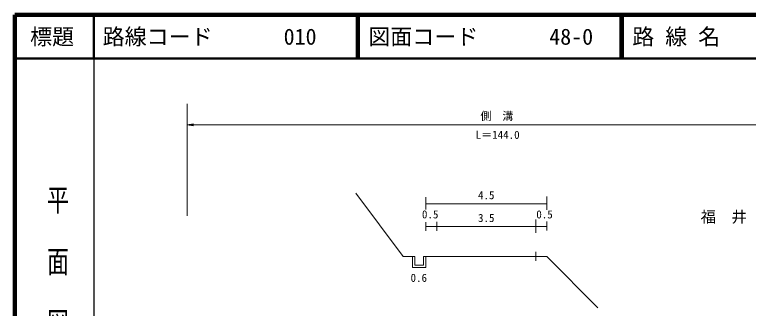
# Model space of a CAD drawing. Units: millimetres, scale not verified. Extents: x 40000 to 680000, y 20000 to 380000.
# Drawn here: x 40000 to 206772, y 313249 to 380000 of the extents above; entities that cross this region are included whole.
import ezdxf
from ezdxf.enums import TextEntityAlignment as Align

# ---------------------------------------------------------------- set-up
doc = ezdxf.new("R2010")
doc.units = ezdxf.units.MM
doc.header["$LTSCALE"] = 1000
for name, color, linetype, lineweight in [('M-BMK-HTXT', 7, 'Continuous', 13), ('M-STR-STR3', 7, 'Continuous', 13), ('M-TTL', 2, 'Continuous', 140), ('M-TTL-BAND', 7, 'Continuous', 25), ('M-TTL-LINE', 7, 'Continuous', 50)]:
    doc.layers.add(name, color=color, linetype=linetype, lineweight=lineweight)
doc.layers.add('M-TTL-TXT', color=7, linetype='Continuous')
doc.styles.add('@ＭＳ ゴシック', font='')
doc.styles.add('ＭＳ ゴシック', font='')
doc.styles.get('@ＭＳ ゴシック').set_extended_font_data('@MS Gothic')
doc.styles.get('ＭＳ ゴシック').set_extended_font_data('MS Gothic')

# ---------------------------------------------------------------- blocks, each defined once
blk = doc.blocks.new('open_arrow')
at = {"color": 0, "linetype": 'Continuous', "lineweight": -2}
blk.add_lwpolyline([(7.5, 1.25), (0, 0), (7.5, -1.25)], dxfattribs=at)

msp = doc.modelspace()

# ---------------------------------------------------------------- linework, layer by layer
at = {"layer": 'M-BMK-HTXT'}
for p, q in [((128327, 325033), (117573, 339402)), ((160953, 335641), (160954, 338641)), ((133445, 335727), (133446, 338531)), ((133445, 337031), (160954, 337021)), ((133443, 330853), (133444, 332853)), ((135952, 330892), (135952, 332892)), ((158451, 330424), (158452, 333424)), ((160952, 330963), (160952, 332963)), ((133443, 331853), (135952, 331852)), ((135952, 331852), (158452, 331844)), ((158452, 331844), (160952, 331843)), ((158441, 326062), (158441, 324062)), ((128327, 325033), (130941, 325032)), ((130441, 325032), (130440, 322532)), ((130941, 325032), (130940, 323032)), ((132941, 325031), (132940, 323031)), ((132941, 325031), (160950, 325021)), ((133441, 325031), (133440, 322531)), ((160950, 325021), (172599, 313337)), ((130440, 322532), (133440, 322531)), ((130940, 323032), (132940, 323031))]:
    msp.add_line(p, q, dxfattribs=at)
at = {"layer": 'M-STR-STR3'}
for p, q in [((79226, 334252), (79235, 359743)), ((219134, 354928), (79233, 354976))]:
    msp.add_line(p, q, dxfattribs=at)
at = {"layer": 'M-TTL'}
for p, q in [((40000, 380000), (40000, 20000)), ((680000, 380000), (40000, 380000))]:
    msp.add_line(p, q, dxfattribs=at)
at = {"layer": 'M-TTL-BAND'}
msp.add_line((58000, 370000), (58000, 20000), dxfattribs=at)
at = {"layer": 'M-TTL-LINE'}
for p, q in [((58000, 380000), (58000, 370000)), ((117750, 380000), (117750, 370000)), ((118250, 380000), (118250, 370000)), ((177750, 380000), (177750, 370000)), ((178250, 380000), (178250, 370000)), ((40000, 370000), (680000, 370000))]:
    msp.add_line(p, q, dxfattribs=at)

# ---------------------------------------------------------------- block references
at = {"layer": 'M-STR-STR3', "xscale": 193, "yscale": 193}
msp.add_blockref('open_arrow', (79233, 354976), dxfattribs=at)

# ---------------------------------------------------------------- texts
at = {"layer": 'M-BMK-HTXT', "style": 'ＭＳ ゴシック'}
for s, height, p in [('4.5', 1833, (145325, 337506)), ('0.5', 1833, (132577, 333143)), ('0.5', 1833, (158577, 333134)), ('福\u3000井\u3000上', 2566, (195934, 332001)), ('3.5', 1833, (145327, 332328)), ('0.6', 1833, (129996, 318716))]:
    msp.add_text(s, height=height, rotation=359.98, dxfattribs=at).set_placement(p, align=Align.BOTTOM_LEFT)
at = {"layer": 'M-STR-STR3', "style": 'ＭＳ ゴシック'}
for s, p in [('側\u3000溝', (145876, 355483)), ('L＝144.0', (144803, 351233))]:
    msp.add_text(s, height=1833, rotation=359.98, dxfattribs=at).set_placement(p, align=Align.BOTTOM_LEFT)
at = {"layer": 'M-TTL-BAND', "style": '@ＭＳ ゴシック', "width": 1.4}
msp.add_text('平  面  図', height=3666, rotation=270, dxfattribs=at).set_placement((49777, 306475), align=Align.MIDDLE_RIGHT)
at = {"layer": 'M-TTL-TXT', "style": 'ＭＳ ゴシック'}
msp.add_text('標題', height=3666, dxfattribs=at).set_placement((48500, 375000), align=Align.MIDDLE_CENTER)
for s, p in [('路線コード', (60000, 375000)), ('図面コード', (120380, 375000)), ('路 線 名', (180380, 375000)), ('010', (101142, 375000)), ('48-0', (161521, 375000))]:
    msp.add_text(s, height=3666, dxfattribs=at).set_placement(p, align=Align.MIDDLE_LEFT)

doc.saveas('drawing.dxf')
